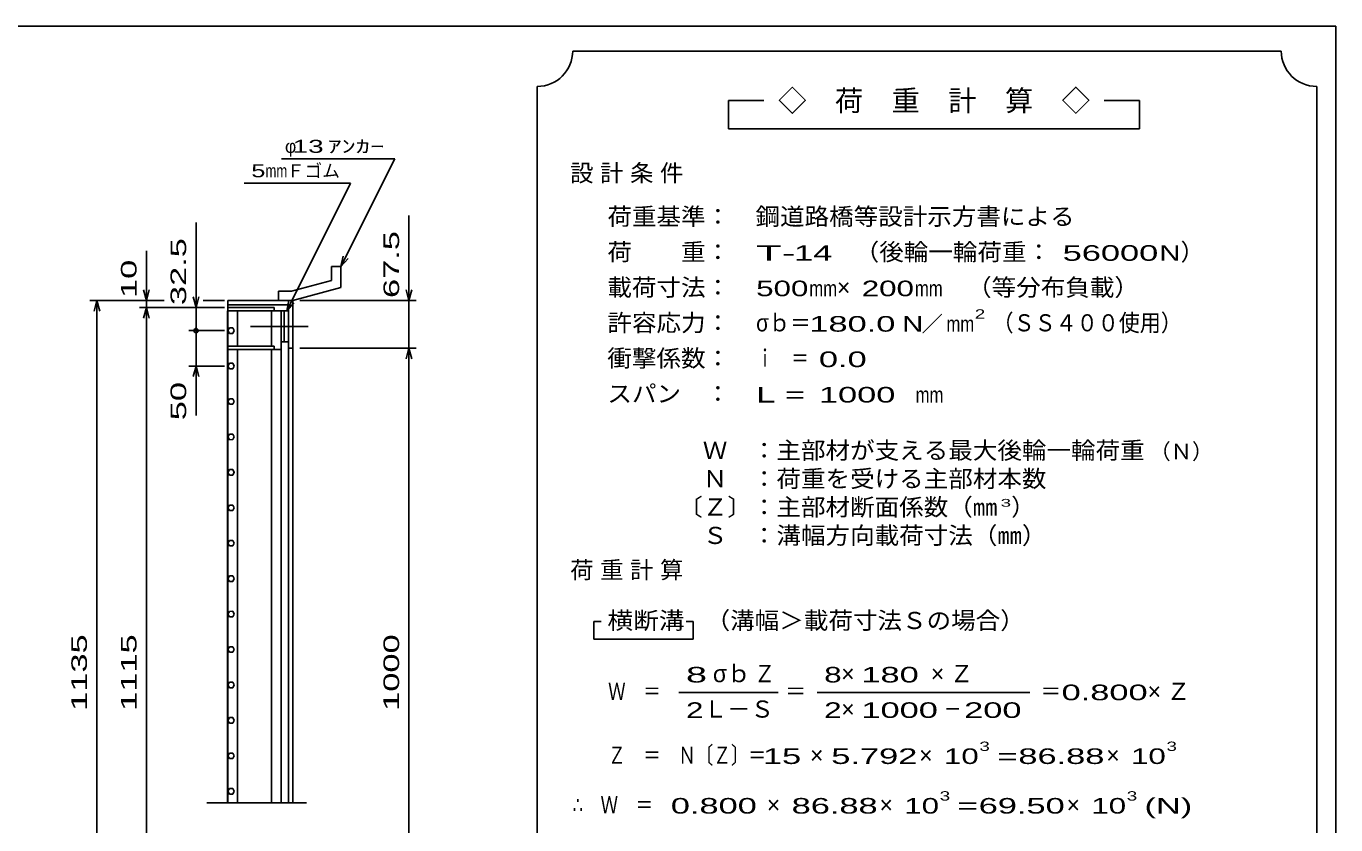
# Model space of a CAD drawing. Units: millimetres, scale not verified. Extents: x -1820 to 1731, y -1282 to 1054.
# Drawn here: x -117 to 1731, y -73 to 1054 of the extents above; entities that cross this region are included whole.
import ezdxf
from ezdxf.enums import TextEntityAlignment as Align

# ---------------------------------------------------------------- set-up
doc = ezdxf.new("R2010")
doc.units = ezdxf.units.MM
doc.header["$LTSCALE"] = 10
doc.linetypes.add('CHAIN', pattern=[18.5, 12, -1.5, 3.5, -1.5])
for name, color, linetype, lineweight in [('0_2', 150, 'Continuous', 25), ('16', 3, 'Continuous', 25), ('19', 6, 'Continuous', 25), ('22', 4, 'Continuous', 25)]:
    doc.layers.add(name, color=color, linetype=linetype, lineweight=lineweight)
doc.styles.add('ベクトル', font='')
doc.styles.get('ベクトル').set_extended_font_data('ベクトル')

msp = doc.modelspace()

# ---------------------------------------------------------------- linework, layer by layer
at = {"layer": '0_2'}
for p, q in [((-1729, 1053.5), (1731, 1053.5)), ((1731, 1053.5), (1731, -1146.5))]:
    msp.add_line(p, q, dxfattribs=at)
at = {"layer": '16'}
for p, q in [((166.8, -42.5), (166.8, 652)), ((166.8, 652), (167.5, 652)), ((167.5, 656.5), (232.5, 656.5)), ((167.5, 652), (167.5, 656.5)), ((167.5, 652), (232.5, 652)), ((167.5, -42.5), (167.5, 652)), ((167.5, 652), (242.5, 652)), ((181, 602), (181, 652)), ((229, 602), (229, 652)), ((232.5, 652), (232.5, 656.5)), ((242.5, -42.5), (242.5, 652)), ((242.5, 652), (247, 652)), ((247, 652), (247, 608)), ((253, 652), (247, 652)), ((253, 608), (253, 652)), ((169.72, 627.88), (167.5, 623.96)), ((167.5, 623.96), (169.78, 620.09)), ((174.22, 627.91), (169.72, 627.88)), ((169.78, 620.09), (174.28, 620.12)), ((176.5, 624), (174.22, 627.91)), ((174.28, 620.12), (176.5, 624.04)), ((167.5, 597.5), (167.5, 602)), ((167.5, 602), (232.5, 602)), ((167.5, 597.5), (242.5, 597.5)), ((181, -42.5), (181, 597.5)), ((229, -42.5), (229, 597.5)), ((232.5, 597.5), (232.5, 602)), ((247, 608), (242.5, 608)), ((247, 608), (253, 608)), ((169.72, 577.88), (167.5, 573.96)), ((167.5, 573.96), (169.78, 570.09)), ((174.22, 577.91), (169.72, 577.88)), ((176.5, 574), (174.22, 577.91)), ((174.28, 570.12), (176.5, 574.04)), ((169.78, 570.09), (174.28, 570.12)), ((169.72, 527.88), (167.5, 523.96)), ((167.5, 523.96), (169.78, 520.09)), ((174.22, 527.91), (169.72, 527.88)), ((169.78, 520.09), (174.28, 520.12)), ((176.5, 524), (174.22, 527.91)), ((174.28, 520.12), (176.5, 524.04)), ((169.72, 477.88), (167.5, 473.96)), ((167.5, 473.96), (169.78, 470.09)), ((174.22, 477.91), (169.72, 477.88)), ((169.78, 470.09), (174.28, 470.12)), ((176.5, 474), (174.22, 477.91)), ((174.28, 470.12), (176.5, 474.04)), ((169.72, 427.88), (167.5, 423.96)), ((174.22, 427.91), (169.72, 427.88)), ((176.5, 424), (174.22, 427.91)), ((167.5, 423.96), (169.78, 420.09)), ((169.78, 420.09), (174.28, 420.12)), ((174.28, 420.12), (176.5, 424.04)), ((169.72, 377.88), (167.5, 373.96)), ((167.5, 373.96), (169.78, 370.09)), ((174.22, 377.91), (169.72, 377.88)), ((169.78, 370.09), (174.28, 370.12)), ((176.5, 374), (174.22, 377.91)), ((174.28, 370.12), (176.5, 374.04)), ((169.72, 327.88), (167.5, 323.96)), ((167.5, 323.96), (169.78, 320.09)), ((174.22, 327.91), (169.72, 327.88)), ((169.78, 320.09), (174.28, 320.12)), ((176.5, 324), (174.22, 327.91)), ((174.28, 320.12), (176.5, 324.04)), ((169.72, 277.88), (167.5, 273.96)), ((174.22, 277.91), (169.72, 277.88)), ((176.5, 274), (174.22, 277.91)), ((167.5, 273.96), (169.78, 270.09)), ((169.78, 270.09), (174.28, 270.12)), ((174.28, 270.12), (176.5, 274.04)), ((169.72, 227.88), (167.5, 223.96)), ((167.5, 223.96), (169.78, 220.09)), ((174.22, 227.91), (169.72, 227.88)), ((176.5, 224), (174.22, 227.91)), ((174.28, 220.12), (176.5, 224.04)), ((169.78, 220.09), (174.28, 220.12)), ((169.72, 177.88), (167.5, 173.96)), ((167.5, 173.96), (169.78, 170.09)), ((174.22, 177.91), (169.72, 177.88)), ((169.78, 170.09), (174.28, 170.12)), ((176.5, 174), (174.22, 177.91)), ((174.28, 170.12), (176.5, 174.04)), ((169.72, 127.88), (167.5, 123.96)), ((167.5, 123.96), (169.78, 120.09)), ((174.22, 127.91), (169.72, 127.88)), ((169.78, 120.09), (174.28, 120.12)), ((176.5, 124), (174.22, 127.91)), ((174.28, 120.12), (176.5, 124.04)), ((169.72, 77.88), (167.5, 73.96)), ((167.5, 73.96), (169.78, 70.09)), ((174.22, 77.91), (169.72, 77.88)), ((176.5, 74), (174.22, 77.91)), ((174.28, 70.12), (176.5, 74.04)), ((169.78, 70.09), (174.28, 70.12)), ((169.72, 27.88), (167.5, 23.96)), ((167.5, 23.96), (169.78, 20.09)), ((174.22, 27.91), (169.72, 27.88)), ((169.78, 20.09), (174.28, 20.12)), ((176.5, 24), (174.22, 27.91)), ((174.28, 20.12), (176.5, 24.04)), ((169.72, -22.12), (167.5, -26.04)), ((167.5, -26.04), (169.78, -29.91)), ((174.22, -22.09), (169.72, -22.12)), ((169.78, -29.91), (174.28, -29.88)), ((176.5, -26), (174.22, -22.09)), ((174.28, -29.88), (176.5, -25.96)), ((137.5, -42.5), (278.5, -42.5))]:
    msp.add_line(p, q, dxfattribs=at)
at = {"layer": '16', "linetype": 'CHAIN'}
msp.add_line((199.5, 630), (280.5, 630), dxfattribs=at)
at = {"layer": '19'}
for p, q in [((313.61, 714.62), (326.61, 714.62)), ((313.61, 694.6), (313.61, 714.62)), ((326.61, 684.62), (326.61, 714.62)), ((313.61, 694.6), (257.28, 679.51)), ((259, 666.5), (326.61, 684.62)), ((167.5, 656.5), (167.5, 666.5)), ((167.5, 666.5), (259, 666.5)), ((238.99, 679.51), (257.28, 679.51)), ((238.99, 666.51), (238.99, 679.51)), ((239, 666.5), (259, 666.5)), ((259, -42.5), (259, 666.5)), ((167.5, 660.5), (253, 660.5)), ((253, -42.5), (253, 660.5)), ((253, 599), (259, 599))]:
    msp.add_line(p, q, dxfattribs=at)
at = {"layer": '22'}
for p, q in [((1654, 1018.5), (654, 1018.5)), ((604, 968.5), (604, -581.5)), ((1704, -581.5), (1704, 968.5)), ((924, 948.5), (874, 948.5)), ((874, 948.5), (874, 908.5)), ((1454, 948.5), (1404, 948.5)), ((1454, 908.5), (1454, 948.5)), ((874, 908.5), (1454, 908.5)), ((243, 866.5), (403, 866.5)), ((327, 714.5), (403, 866.5)), ((190.5, 832), (340.5, 832)), ((250.5, 652), (340.5, 832)), ((122.5, 656.5), (122.5, 776.5)), ((423, 666.5), (423, 786.5)), ((52.5, 666.5), (52.5, 736.5)), ((327, 714.5), (330, 729.1)), ((327, 714.5), (337, 725.5)), ((-27.5, 666.5), (77.5, 666.5)), ((-21.5, 651.5), (-17.5, 666.5)), ((-13.5, 651.5), (-17.5, 666.5)), ((-17.5, -368.5), (-17.5, 666.5)), ((42.5, 666.5), (77.5, 666.5)), ((52.5, 666.5), (48.5, 681.5)), ((52.5, 666.5), (56.5, 681.5)), ((52.5, 656.5), (52.5, 666.5)), ((122.5, 656.5), (118.5, 671.5)), ((126.5, 671.5), (122.5, 656.5)), ((132.5, 666.5), (162.5, 666.5)), ((132.5, 666.5), (162.5, 666.5)), ((250.5, 652), (253.5, 666.6)), ((269, 666.5), (433, 666.5)), ((423, 666.5), (419, 681.5)), ((423, 666.5), (427, 681.5)), ((423, 599), (423, 666.5)), ((42.5, 656.5), (162.5, 656.5)), ((48.5, 641.5), (52.5, 656.5)), ((56.5, 641.5), (52.5, 656.5)), ((52.5, -358.5), (52.5, 656.5)), ((162.5, 656.5), (112.5, 656.5)), ((122.5, 656.5), (122.5, 624)), ((250.5, 652), (260.5, 663)), ((112.5, 624), (162.5, 624)), ((122.5, 574), (122.5, 624)), ((269, 599), (433, 599)), ((419, 584), (423, 599)), ((427, 584), (423, 599)), ((423, -301), (423, 599)), ((112.5, 574), (162.5, 574)), ((118.5, 559), (122.5, 574)), ((126.5, 559), (122.5, 574)), ((122.5, 504), (122.5, 574)), ((694, 213.5), (684, 213.5)), ((684, 213.5), (684, 188.5)), ((824, 213.5), (814, 213.5)), ((824, 188.5), (824, 213.5)), ((684, 188.5), (824, 188.5)), ((804, 113.5), (944, 113.5)), ((999, 113.5), (1299, 113.5))]:
    msp.add_line(p, q, dxfattribs=at)
msp.add_circle((122.5, 624), 3, dxfattribs=at)
for centre, start, end in [((604, 1018.5), 270, 0), ((1704, 1018.5), 180, 270)]:
    msp.add_arc(centre, 50, start, end, dxfattribs=at)

# ---------------------------------------------------------------- texts
at = {"layer": '22', "color": 2, "style": 'ベクトル'}
for s, height, p in [('◇\u3000荷\u3000重\u3000計\u3000算\u3000◇', 29.33, (944, 948.5)), ('φ', 18.33, (248, 884)), ('Ｆゴム', 18.33, (250.5, 849.5)), ('）', 24.19, (1512, 735)), ('×', 24.19, (1027, 685)), ('／', 21.99, (1146.5, 633.5)), ('（Ｎ）', 21.99, (1468, 453.5)), ('）', 24.19, (1273, 375)), ('σｂ', 24.19, (852, 140)), ('×', 24.19, (1033, 140)), ('Ｌ－Ｓ', 24.19, (839, 90)), ('×', 24.19, (1033, 90)), ('×', 24.19, (989, 25)), ('×', 24.19, (1143, 25)), ('×', 24.19, (1407, 25)), ('×', 24.19, (928, -45)), ('×', 24.19, (1087, -45)), ('×', 24.19, (1351, -45))]:
    msp.add_text(s, height=height, dxfattribs=at).set_placement(p, align=Align.MIDDLE_LEFT)
for s, height, width, p in [(' 13 ', 18.33, 1.6, (248, 884)), ('ｱﾝｶｰ', 18.33, 1.6, (308, 884)), ('5', 18.33, 1.45, (200.5, 849.5)), ('mm', 18.33, 0.75, (220.5, 849.5)), ('荷重基準：\u3000', 24.19, 1.05, (703, 785)), ('鋼道路橋等設計示方書による', 24.19, 1.05, (912, 785)), ('荷\u3000\u3000重：\u3000', 24.19, 1.05, (703, 735)), ('T-', 21.99, 2, (913, 733.5)), (' 14 ', 21.99, 1.65, (953, 733.5)), ('（後輪一輪荷重：', 24.19, 1.05, (1052, 735)), (' 56000', 21.99, 1.65, (1332, 733.5)), ('N', 21.99, 1.4, (1482, 733.5)), ('載荷寸法：\u3000', 24.19, 1.05, (703, 685)), ('500', 21.99, 1.5, (913, 683.5)), ('mm', 21.99, 0.8, (988, 683.5)), ('200', 21.99, 1.5, (1062, 683.5)), ('mm', 21.99, 0.8, (1137, 683.5)), ('\u3000（等分布負載）', 24.19, 1.05, (1176, 685)), ('許容応力：\u3000', 24.19, 1.05, (703, 635)), ('σｂ＝', 24.19, 0.9, (913, 635)), ('2', 13.2, 1.5, (1221.5, 647.5)), ('（ＳＳ４００使用）', 24.19, 0.9, (1246.5, 635)), ('180.0', 21.99, 1.65, (988, 633.5)), ('N', 21.99, 1.4, (1119, 633.5)), ('mm', 21.99, 0.8, (1181.5, 633.5)), ('衝撃係数：\u3000', 24.19, 1.05, (703, 585)), ('ｉ\u3000＝', 24.19, 0.75, (913, 585)), (' 0.0', 21.99, 1.65, (988, 583.5)), ('スパン\u3000：\u3000', 24.19, 1.05, (703, 535)), ('L =', 21.99, 1.65, (913, 533.5)), (' 1000 ', 21.99, 1.65, (988, 533.5)), ('mm', 21.99, 0.8, (1138, 533.5)), ('\u3000Ｗ\u3000：主部材が支える最大後輪一輪荷重', 24.19, 1.05, (803, 455)), ('\u3000Ｎ\u3000：荷重を受ける主部材本数', 24.19, 1.05, (803, 415)), ('〔Ｚ〕：主部材断面係数（㎜', 24.19, 1.05, (803, 375)), ('3', 11, 1.8, (1258, 381)), ('\u3000Ｓ\u3000：溝幅方向載荷寸法（㎜）', 24.19, 1.05, (803, 335)), ('横断溝', 24.19, 1.1, (703, 215)), ('\u3000（溝幅＞載荷寸法Ｓの場合）', 24.19, 1.05, (807, 215)), ('8', 21.99, 1.8, (814, 138.5)), ('Ｚ', 24.19, 0.9, (910, 140)), ('8', 21.99, 1.5, (1009, 138.5)), (' 180 ', 21.99, 1.65, (1048, 138.5)), ('Ｗ\u3000＝', 24.19, 0.75, (704, 115)), ('＝', 24.19, 0.9, (954, 115)), ('＝', 24.19, 0.9, (1314, 115)), ('0.800', 21.99, 1.65, (1344, 113.5)), ('2', 21.99, 1.5, (814, 88.5)), ('2', 21.99, 1.5, (1009, 88.5)), (' 1000 ', 21.99, 1.65, (1048, 88.5)), (' 200 ', 21.99, 1.65, (1193, 88.5)), ('－', 24.19, 0.75, (1178, 90)), ('Ｚ\u3000＝\u3000Ｎ〔Ｚ〕＝', 24.19, 0.75, (704, 25)), ('3', 13.2, 1.5, (1228, 37.5)), ('3', 13.2, 1.5, (1492, 37.5)), (' 15 ', 21.99, 1.65, (909, 23.5)), ('5.792', 21.99, 1.65, (1019, 23.5)), ('10', 21.99, 1.5, (1178, 23.5)), ('=', 21.99, 1.7, (1253, 23.5)), ('86.88', 21.99, 1.65, (1283, 23.5)), ('10', 21.99, 1.5, (1442, 23.5)), ('∴\u3000Ｗ\u3000＝', 24.19, 0.75, (654, -45)), (' 0.800', 21.99, 1.65, (779, -46.5)), ('86.88', 21.99, 1.65, (963, -46.5)), ('10', 21.99, 1.5, (1122, -46.5)), ('3', 13.2, 1.5, (1172, -32.5)), ('69.50', 21.99, 1.65, (1227, -46.5)), ('10', 21.99, 1.5, (1386, -46.5)), ('3', 13.2, 1.5, (1436, -32.5)), ('(N)', 21.99, 1.65, (1461, -46.5)), ('=', 21.99, 1.7, (1197, -46.5))]:
    msp.add_text(s, height=height, dxfattribs=dict(at, width=width)).set_placement(p, align=Align.MIDDLE_LEFT)
at = {"layer": '22', "color": 2, "style": 'ベクトル', "width": 1.65}
for s, p in [(' 67.5 ', (398, 656.5)), (' 32.5 ', (97.5, 646.5)), (' 10 ', (27.5, 656.5)), (' 50 ', (97.5, 484)), (' 1135 ', (-42.5, 74)), (' 1115 ', (27.5, 74)), (' 1000 ', (398, 74))]:
    msp.add_text(s, height=21.99, rotation=90, dxfattribs=at).set_placement(p, align=Align.MIDDLE_LEFT)
at = {"layer": '22', "color": 2, "char_height": 24.19, "attachment_point": 4, "style": 'ベクトル'}
for s, insert in [('\\T1.28;設計条件', (650.5, 845)), ('\\T1.28;荷重計算', (650.5, 285)), ('\\T1.42;×Ｚ', (1159.5, 140)), ('\\T1.42;×Ｚ', (1465.5, 115))]:
    msp.add_mtext(s, dxfattribs=dict(at, insert=insert))

doc.saveas('drawing.dxf')
